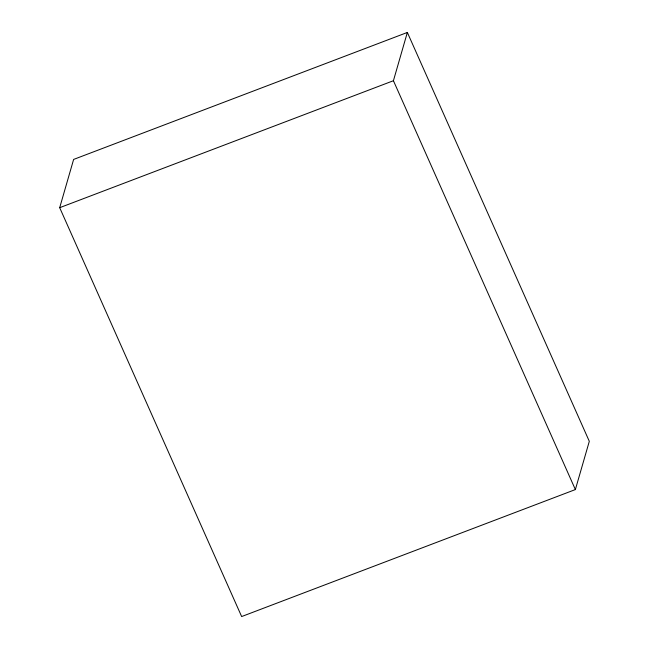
<?xml version="1.0" encoding="UTF-8"?>
<svg xmlns="http://www.w3.org/2000/svg" width="649" height="649" viewBox="0 0 649 649"><rect width="100%" height="100%" fill="white"/><g stroke="black" fill="none" stroke-linecap="round" stroke-linejoin="round"><path stroke-width="0.97" d="M59.692 207.688L73.629 159.427L407.353 32.45L589.308 441.312L575.371 489.573L241.647 616.55L59.692 207.688L393.424 80.719L407.353 32.45M393.424 80.719L575.371 489.573"/></g></svg>
